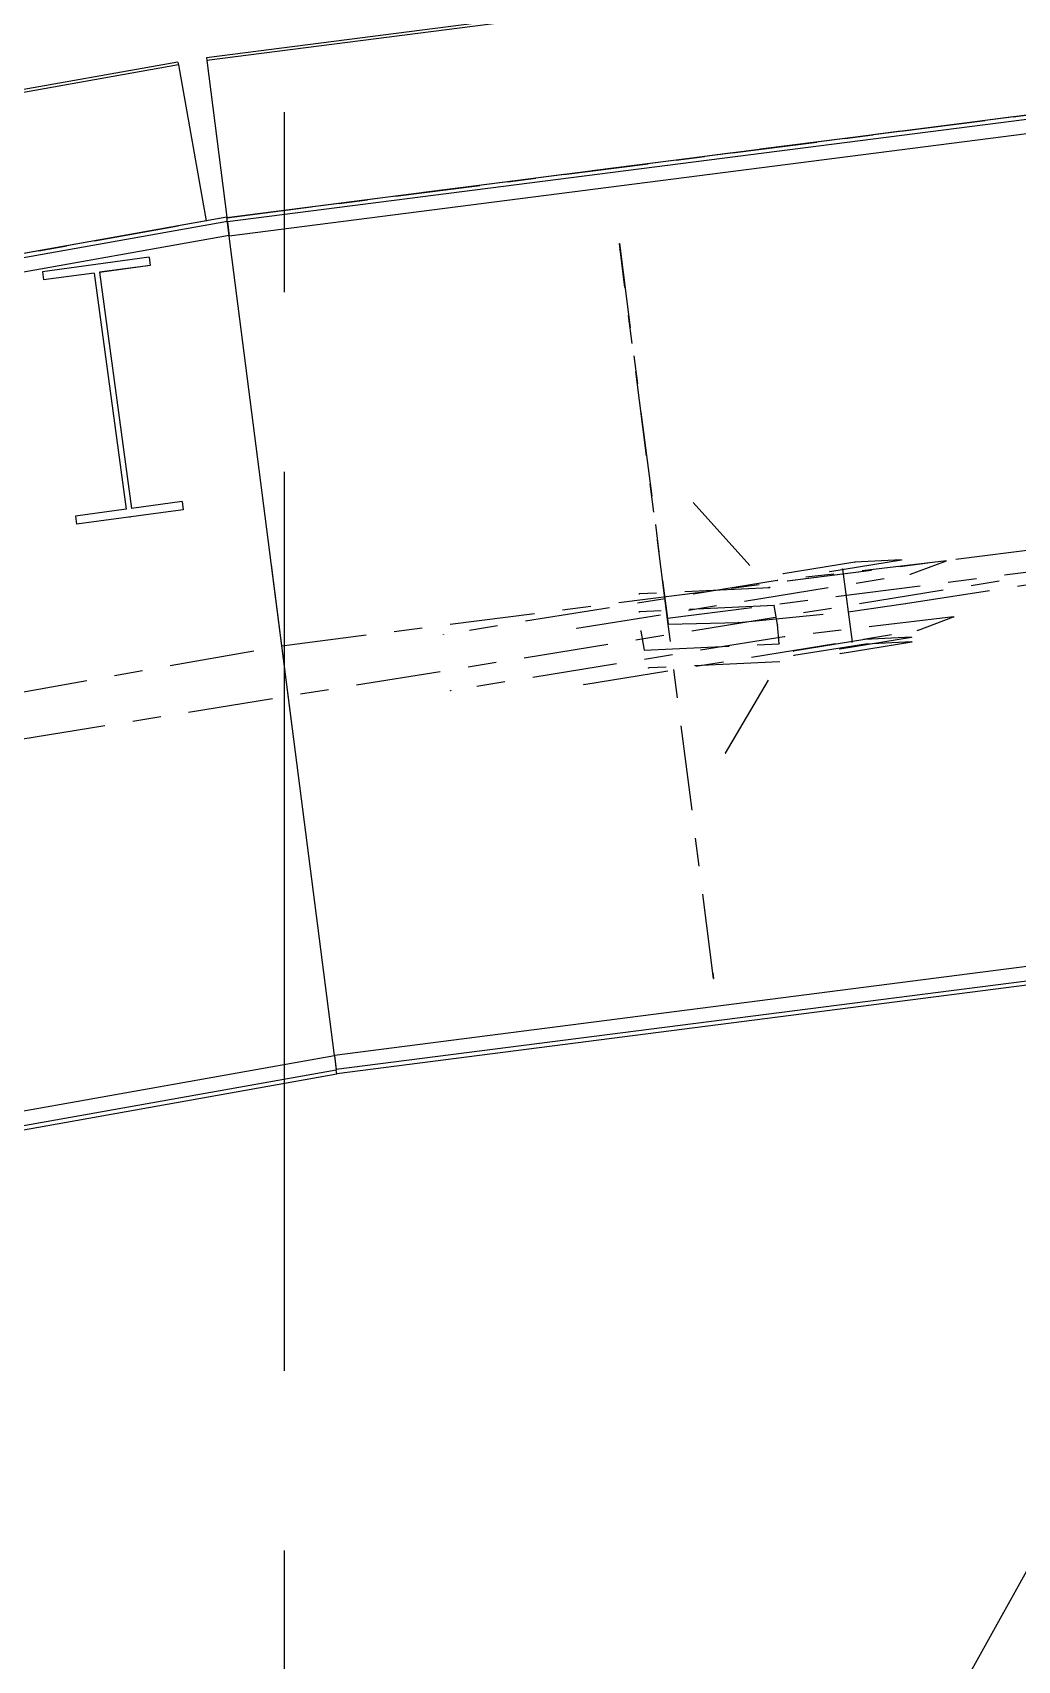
# Model space of a CAD drawing. Header units: millimetres. Extents: x 2368 to 8313, y 7493 to 11698.
# Drawn here: x 4169.7 to 4204.5, y 11354.5 to 11412 of the extents above; entities that cross this region are included whole.
import ezdxf

# ---------------------------------------------------------------- set-up
doc = ezdxf.new("R2010")
doc.units = ezdxf.units.MM
for name, pattern in [('CENTER', [50.8, 31.75, -6.35, 6.35, -6.35]), ('XKITLINE00', [0]), ('XKITLINE03', [6, 3, -1, 1, -1])]:
    doc.linetypes.add(name, pattern=pattern)

msp = doc.modelspace()

# ---------------------------------------------------------------- linework, layer by layer
at = {"color": 6, "linetype": 'CENTER'}
msp.add_line((4178.5882, 10907.5139), (4178.5882, 11495.735), dxfattribs=at)
at = {"color": 8, "linetype": 'XKITLINE00'}
for p, q in [((4507.1145, 11453.5902), (4175.8295, 11411.0913)), ((4507.1273, 11453.491), (4175.8422, 11410.9921)), ((4507.8398, 11447.9365), (4176.5547, 11405.4376)), ((4507.8587, 11447.7893), (4176.5736, 11405.2904)), ((4507.9229, 11447.2885), (4176.6378, 11404.7897)), ((4511.635, 11418.3522), (4180.3499, 11375.8533)), ((4511.6993, 11417.8515), (4180.4142, 11375.3526)), ((4174.8214, 11410.9369), (3845.9981, 11352.3605)), ((4174.839, 11410.8385), (3846.0157, 11352.262)), ((4174.8214, 11410.9369), (4174.839, 11410.8385)), ((4174.839, 11410.8385), (4175.8211, 11405.3253)), ((4175.8295, 11411.0913), (4175.8422, 11410.9921)), ((4175.8422, 11410.9921), (4176.5524, 11405.4556)), ((4176.5713, 11405.3082), (3846.2996, 11346.4737)), ((4176.5524, 11405.4556), (4112.6151, 11394.0658)), ((4176.6356, 11404.8069), (4176.5524, 11405.4556)), ((4176.5736, 11405.2904), (4176.6378, 11404.7897)), ((4176.6356, 11404.8069), (3846.4124, 11345.981)), ((4180.3499, 11375.8533), (4176.6378, 11404.7897)), ((4173.8064, 11404.0432), (4170.0407, 11403.5343)), ((4173.8064, 11404.0432), (4173.8455, 11403.7538)), ((4170.0407, 11403.5343), (4170.0798, 11403.2449)), ((4171.8695, 11403.4868), (4170.0798, 11403.2449)), ((4171.8695, 11403.4826), (4170.0798, 11403.2408)), ((4171.8695, 11403.4868), (4172.9965, 11395.1465)), ((4173.8455, 11403.7538), (4172.0558, 11403.5119)), ((4172.0558, 11403.5119), (4173.1828, 11395.1717)), ((4173.8455, 11403.7496), (4172.0564, 11403.5079)), ((4173.845, 11403.7537), (4173.8455, 11403.7496)), ((4173.8455, 11403.7538), (4173.8455, 11403.7496)), ((4170.0792, 11403.2449), (4170.0798, 11403.2408)), ((4170.0798, 11403.2449), (4170.0798, 11403.2408)), ((4174.9725, 11395.4136), (4173.1828, 11395.1717)), ((4174.9725, 11395.4136), (4175.0116, 11395.1242)), ((4172.9965, 11395.1465), (4171.2067, 11394.9047)), ((4171.2067, 11394.9047), (4171.2458, 11394.6153)), ((4175.0116, 11395.1242), (4171.2458, 11394.6153)), ((4175.0116, 11395.1201), (4171.2458, 11394.6112)), ((4175.0111, 11395.1241), (4175.0116, 11395.1201)), ((4175.0116, 11395.1242), (4175.0116, 11395.1201)), ((4171.2453, 11394.6153), (4171.2458, 11394.6112)), ((4171.2458, 11394.6153), (4171.2458, 11394.6112)), ((4178.8602, 11387.4659), (4178.1275, 11393.1771)), ((4210.8485, 11379.1072), (4180.433, 11375.2054)), ((4180.3521, 11375.8361), (3852.9287, 11317.509)), ((4180.3499, 11375.8533), (4180.4142, 11375.3526)), ((4180.3521, 11375.8361), (4180.4164, 11375.3348)), ((4180.4164, 11375.3348), (3853.0415, 11317.0163)), ((4180.4353, 11375.1874), (3925.2185, 11329.7232)), ((4180.4353, 11375.1874), (4180.4164, 11375.3348)), ((4211.3628, 11369.4714), (4150.8438, 11260.4826)), ((4211.3628, 11369.4714), (4169.7657, 11294.5592))]:
    msp.add_line(p, q, dxfattribs=at)
at = {"color": 8, "linetype": 'XKITLINE03'}
for p, q in [((4176.5546, 11405.4376), (4507.8397, 11447.9365)), ((4507.8398, 11447.9365), (4176.5547, 11405.4376)), ((4178.4938, 11390.3215), (4509.7789, 11432.8204)), ((4178.4939, 11390.3215), (4509.779, 11432.8204)), ((3846.9977, 11346.7488), (4175.821, 11405.3253)), ((4175.8211, 11405.3253), (3846.9978, 11346.7488)), ((4190.4403, 11404.3242), (4190.4142, 11404.5273)), ((4190.4142, 11404.5273), (4192.1136, 11391.2807)), ((4192.1397, 11391.0776), (4190.4403, 11404.3242)), ((4068.5881, 11370.7429), (4232.5882, 11397.261)), ((4193.0218, 11395.3829), (4195.7269, 11392.3726)), ((4173.1287, 11394.8657), (4173.1287, 11394.8698)), ((4212.9428, 11393.9549), (4192.1135, 11391.2828)), ((4200.5251, 11391.8091), (4212.9688, 11393.7517)), ((4201.9679, 11393.3209), (4195.9863, 11392.622)), ((4198.7358, 11393.276), (4196.2058, 11392.867)), ((4197.8466, 11392.9452), (4200.3765, 11393.3543)), ((4198.3013, 11393.0314), (4198.6317, 11390.4559)), ((4200.3765, 11393.3543), (4198.7358, 11393.276)), ((4200.6926, 11392.8465), (4201.9679, 11393.3209)), ((4195.9863, 11392.622), (4184.2023, 11390.7165)), ((4188.9085, 11390.941), (4200.6926, 11392.8465)), ((4195.7269, 11392.3726), (4191.1172, 11392.1527)), ((4198.4949, 11391.5222), (4200.5251, 11391.8091)), ((4195.8877, 11391.7424), (4191.1191, 11391.515)), ((4192.1135, 11391.2828), (4192.1396, 11391.0796)), ((4194.6293, 11391.1489), (4198.4949, 11391.5222)), ((4196.0023, 11391.0702), (4195.8877, 11391.7424)), ((4202.222, 11391.3398), (4196.2405, 11390.6408)), ((4200.9467, 11390.8653), (4202.222, 11391.3398)), ((4196.2405, 11390.6408), (4184.4564, 11388.7354)), ((4189.1627, 11388.9599), (4200.9467, 11390.8653)), ((4191.1773, 11390.84), (4191.2918, 11390.1678)), ((4192.1396, 11391.0796), (4194.6293, 11391.1489)), ((4193.7443, 11378.5693), (4192.1397, 11391.0776)), ((4196.0606, 11390.3952), (4196.0023, 11391.0702)), ((3849.6704, 11331.745), (4178.4938, 11390.3215)), ((3849.6705, 11331.745), (4178.4939, 11390.3215)), ((4191.2918, 11390.1678), (4196.0606, 11390.3952)), ((4199.0865, 11390.5421), (4196.5566, 11390.133)), ((4199.1068, 11390.3836), (4196.5769, 11389.9745)), ((4198.1973, 11390.2112), (4200.7272, 11390.6203)), ((4198.2176, 11390.0528), (4200.7475, 11390.4618)), ((4200.7272, 11390.6203), (4199.0865, 11390.5421)), ((4200.7475, 11390.4618), (4199.1068, 11390.3836)), ((4196.0624, 11389.7575), (4191.4527, 11389.5376)), ((4194.1578, 11386.5272), (4196.0624, 11389.7575)), ((4193.7183, 11378.7725), (4193.7443, 11378.5693))]:
    msp.add_line(p, q, dxfattribs=at)
at = {"color": 8, "linetype": 'XKITLINE00'}
for centre in [(4175.821, 11405.3253), (4175.8211, 11405.3253), (4176.5546, 11405.4376), (4176.5547, 11405.4376), (4190.4142, 11404.5273), (4190.4142, 11404.5273), (4190.4403, 11404.3242), (4190.4403, 11404.3242), (4193.0218, 11395.3829), (4173.1287, 11394.8657), (4197.8466, 11392.9452), (4198.3013, 11393.0314), (4198.7358, 11393.276), (4198.7358, 11393.276), (4200.3765, 11393.3543), (4200.3765, 11393.3543), (4201.9679, 11393.3209), (4201.9679, 11393.3209), (4195.7269, 11392.3726), (4195.7269, 11392.3726), (4195.9863, 11392.622), (4195.9863, 11392.622), (4196.2058, 11392.867), (4200.6926, 11392.8465), (4200.6926, 11392.8465), (4191.1172, 11392.1527), (4200.5251, 11391.8091), (4200.5251, 11391.8091), (4191.1191, 11391.515), (4192.1135, 11391.2828), (4192.1135, 11391.2828), (4192.1136, 11391.2807), (4195.8877, 11391.7424), (4195.8877, 11391.7424), (4198.4949, 11391.5222), (4198.4949, 11391.5222), (4202.222, 11391.3398), (4202.222, 11391.3398), (4184.2023, 11390.7165), (4188.9085, 11390.941), (4191.1773, 11390.84), (4192.1396, 11391.0796), (4192.1396, 11391.0796), (4192.1397, 11391.0776), (4192.1397, 11391.0776), (4194.6293, 11391.1489), (4194.6293, 11391.1489), (4196.0023, 11391.0702), (4196.0023, 11391.0702), (4196.2405, 11390.6408), (4196.2405, 11390.6408), (4200.9467, 11390.8653), (4200.9467, 11390.8653), (4178.4938, 11390.3215), (4178.4938, 11390.3215), (4178.4939, 11390.3215), (4178.4939, 11390.3215), (4191.2918, 11390.1678), (4191.2918, 11390.1678), (4196.0606, 11390.3952), (4196.0606, 11390.3952), (4196.5566, 11390.133), (4198.1973, 11390.2112), (4198.6317, 11390.4559), (4199.0865, 11390.5421), (4199.0865, 11390.5421), (4199.1068, 11390.3836), (4199.1068, 11390.3836), (4200.7272, 11390.6203), (4200.7272, 11390.6203), (4200.7475, 11390.4618), (4200.7475, 11390.4618), (4191.4527, 11389.5376), (4196.0624, 11389.7575), (4196.0624, 11389.7575), (4196.5769, 11389.9745), (4198.2176, 11390.0528), (4189.1627, 11388.9599), (4184.4564, 11388.7354), (4194.1578, 11386.5272), (4193.7183, 11378.7725), (4193.7443, 11378.5693), (4193.7443, 11378.5693)]:
    msp.add_circle(centre, 0.004, dxfattribs=at)

doc.saveas('drawing.dxf')
